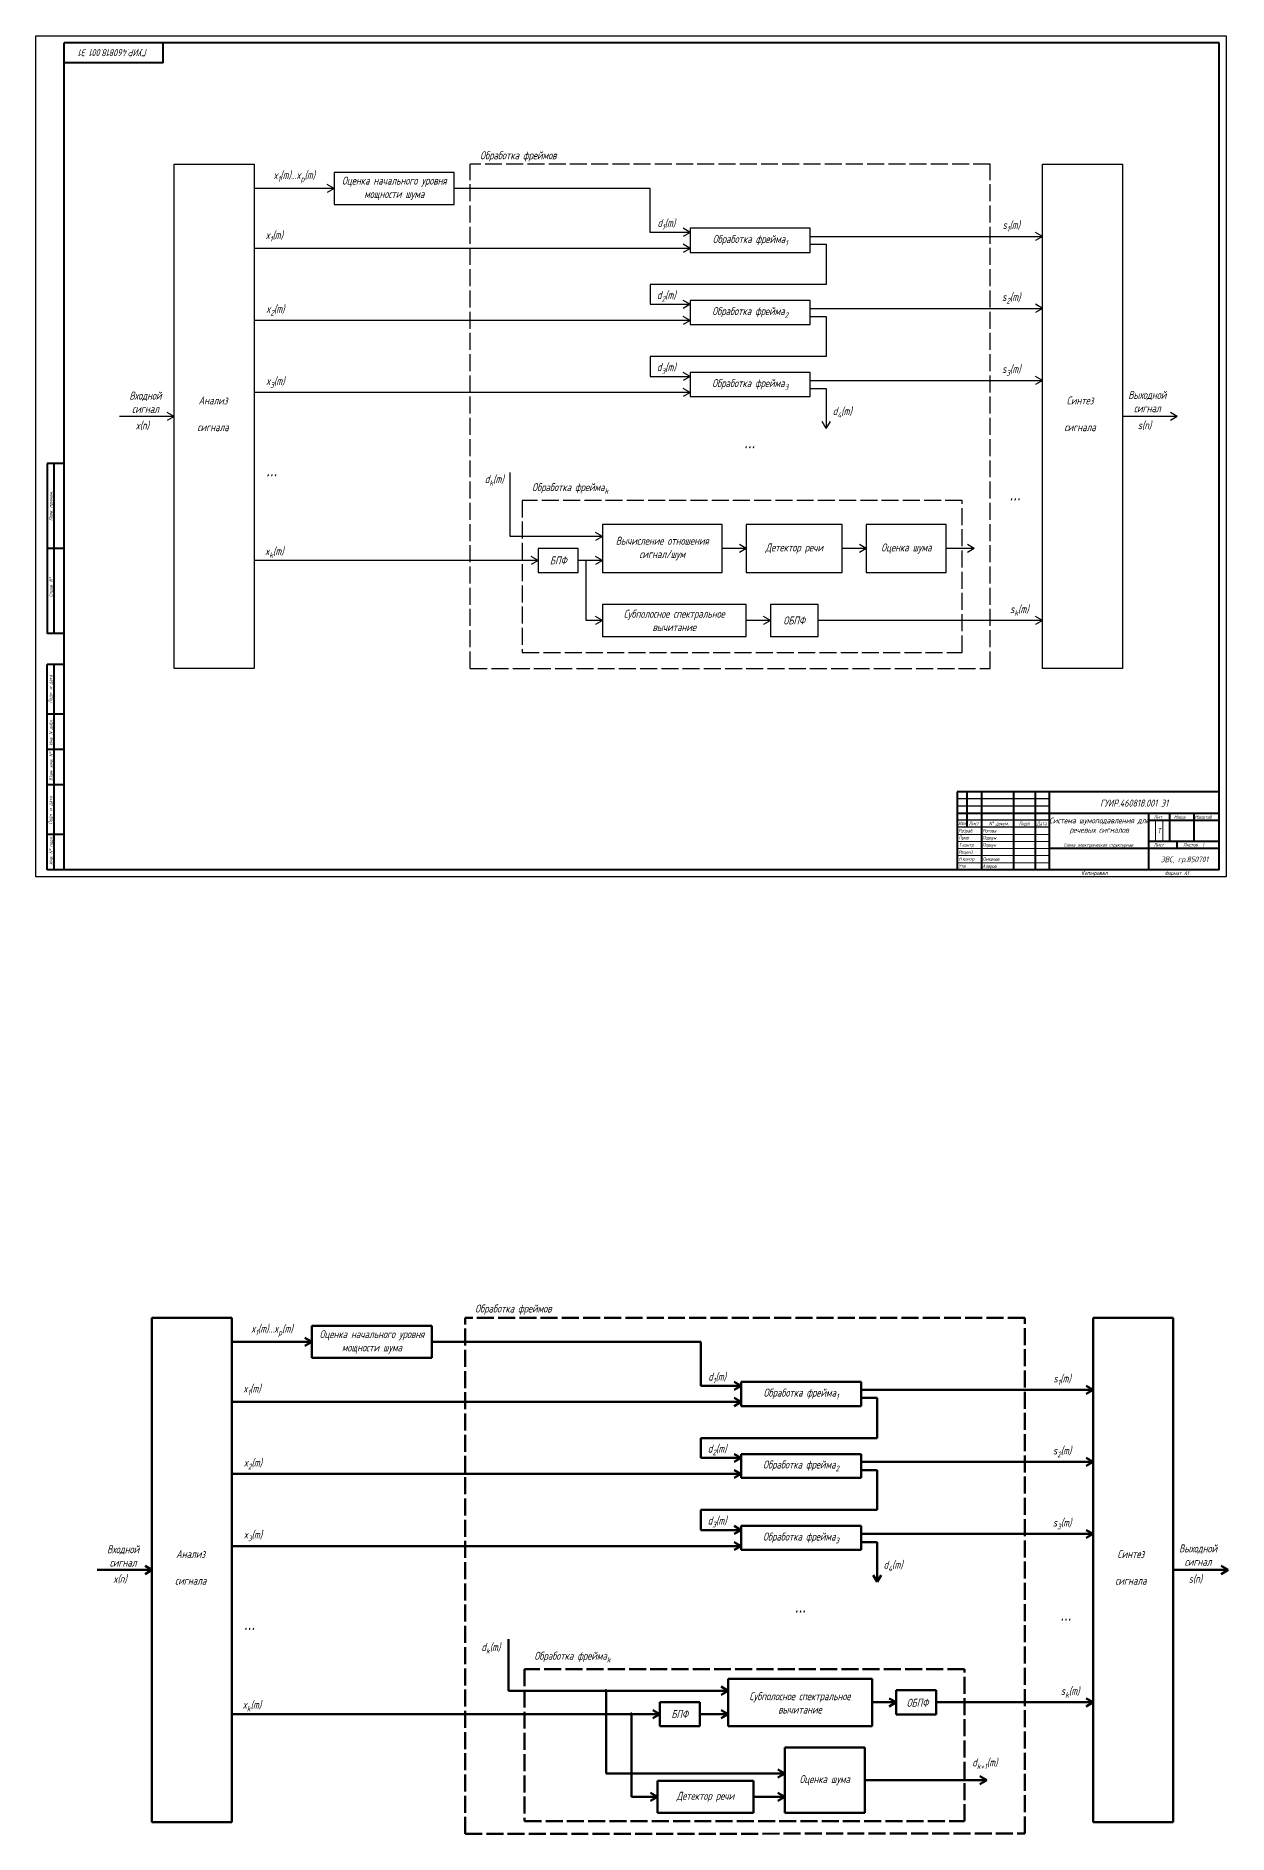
# Model space of a CAD drawing. Extents: x 1752 to 4486, y -603 to 696.
# Drawn here: x 1752 to 2594, y -603 to 668 of the extents above; entities that cross this region are included whole.
import ezdxf

# ---------------------------------------------------------------- set-up
doc = ezdxf.new("R2010")
doc.units = 0
doc.header["$MEASUREMENT"] = 0
doc.linetypes.add('ACAD_ISO02W100', pattern=[15, 12, -3])
doc.layers.get('0').update_dxf_attribs({"linetype": 'CONTINUOUS'})
doc.layers.add('KONTUR', color=7, linetype='CONTINUOUS')
for name, color, linetype, lineweight in [('Основная', 7, 'CONTINUOUS', 40), ('текст', 7, 'CONTINUOUS', 30), ('тонкая', 7, 'CONTINUOUS', 20)]:
    doc.layers.add(name, color=color, linetype=linetype, lineweight=lineweight)
doc.styles.add('стиль1', font='romans.shx', dxfattribs={"width": 0.75, "oblique": 15, "height": 3.5})

msp = doc.modelspace()

# ---------------------------------------------------------------- hatches: boundary and pattern name
at = {"lineweight": 30}
h = msp.add_hatch(color=256, dxfattribs=at)
h.dxf.hatch_style = 1
h.paths.add_polyline_path([(2171.8, -517.8), (2172.8, -517.8, 1)])
h.paths.add_polyline_path([(2172.8, -517.8), (2172.3, -517.8), (2172.3, -518.3, 0.414214)])
h.paths.add_polyline_path([(2172.3, -517.8), (2171.8, -517.8, 0.414214), (2172.3, -518.3)])
h.paths.add_polyline_path([(2154.3, -501.3), (2153.8, -501.3, 0.414214), (2154.3, -501.8)])
h.paths.add_polyline_path([(2154.8, -501.3), (2154.3, -501.3), (2154.3, -501.8, 0.414214)])
h.paths.add_polyline_path([(2153.8, -501.3), (2154.8, -501.3, 1)])

# ---------------------------------------------------------------- linework, layer by layer
for p, q in [((1849.2, 220.8), (1849.2, 576.9)), ((1849.2, 576.9), (1905.8, 576.9)), ((1905.8, 576.9), (1905.8, 220.8)), ((2462.6, 220.8), (2462.6, 576.9)), ((2462.6, 576.9), (2519.1, 576.9)), ((2519.1, 576.9), (2519.1, 220.8)), ((1962.3, 559.9), (1905.8, 559.9)), ((1962.3, 559.9), (1957.4, 562.7)), ((1962.3, 559.9), (1957.4, 557.1)), ((2047.1, 571.2), (1962.3, 571.2)), ((1962.3, 571.2), (1962.3, 548.6)), ((2047.1, 548.6), (2047.1, 571.2)), ((2185.6, 559.9), (2047.1, 559.9)), ((2185.6, 528.8), (2185.6, 559.9)), ((1962.3, 548.6), (2047.1, 548.6)), ((2213.8, 528.8), (2185.6, 528.8)), ((2213.8, 528.8), (2208.9, 531.7)), ((2213.8, 528.8), (2208.9, 526)), ((2213.8, 531.7), (2213.8, 514.7)), ((2298.6, 531.7), (2213.8, 531.7)), ((2298.6, 514.7), (2298.6, 531.7)), ((2298.6, 526), (2462.6, 526)), ((2462.6, 526), (2457.7, 528.8)), ((2462.6, 526), (2457.7, 523.2)), ((2213.8, 517.5), (1905.8, 517.5)), ((2213.8, 517.5), (2208.9, 520.4)), ((2213.8, 517.5), (2208.9, 514.7)), ((2213.8, 514.7), (2298.6, 514.7)), ((2298.6, 520.4), (2309.9, 520.4)), ((2309.9, 520.4), (2309.9, 492.1)), ((2309.9, 492.1), (2185.6, 492.1)), ((2185.6, 492.1), (2185.6, 478)), ((2185.6, 478), (2213.8, 478)), ((2213.8, 478), (2208.9, 480.8)), ((2213.8, 478), (2208.9, 475.1)), ((2213.8, 480.8), (2213.8, 463.8)), ((2298.6, 480.8), (2213.8, 480.8)), ((2298.6, 463.8), (2298.6, 480.8)), ((2298.6, 475.1), (2462.6, 475.1)), ((2462.6, 475.1), (2457.7, 478)), ((2462.6, 475.1), (2457.7, 472.3)), ((2213.8, 466.6), (1905.8, 466.6)), ((2213.8, 466.6), (2208.9, 469.5)), ((2213.8, 466.6), (2208.9, 463.8)), ((2213.8, 463.8), (2298.6, 463.8)), ((2298.6, 469.5), (2309.9, 469.5)), ((2309.9, 469.5), (2309.9, 441.2)), ((2309.9, 441.2), (2185.6, 441.2)), ((2185.6, 441.2), (2185.6, 427.1)), ((2185.6, 427.1), (2213.8, 427.1)), ((2213.8, 427.1), (2208.9, 429.9)), ((2213.8, 427.1), (2208.9, 424.3)), ((2213.8, 429.9), (2213.8, 412.9)), ((2298.6, 429.9), (2213.8, 429.9)), ((2298.6, 412.9), (2298.6, 429.9)), ((2298.6, 424.3), (2462.6, 424.3)), ((2462.6, 424.3), (2457.7, 427.1)), ((2462.6, 424.3), (2457.7, 421.4)), ((2213.8, 415.8), (1905.8, 415.8)), ((2213.8, 415.8), (2208.9, 418.6)), ((2213.8, 415.8), (2208.9, 412.9)), ((2213.8, 412.9), (2298.6, 412.9)), ((2298.6, 418.6), (2309.9, 418.6)), ((2309.9, 418.6), (2309.9, 390.3)), ((1849.2, 398.8), (1810.6, 398.8)), ((1849.2, 398.8), (1844.3, 401.6)), ((1849.2, 398.8), (1844.3, 396)), ((2309.9, 390.3), (2307.1, 395.2)), ((2309.9, 390.3), (2312.8, 395.2)), ((2557.9, 398.8), (2519.1, 398.8)), ((2557.9, 398.8), (2553, 401.6)), ((2557.9, 398.8), (2553, 396)), ((2086.6, 314), (2086.6, 359.2)), ((2236.4, 322.5), (2151.7, 322.5)), ((2151.7, 322.5), (2151.7, 288.6)), ((2236.4, 288.6), (2236.4, 322.5)), ((2321.2, 322.5), (2253.4, 322.5)), ((2253.4, 322.5), (2253.4, 288.6)), ((2321.2, 288.6), (2321.2, 322.5)), ((2394.7, 322.5), (2338.2, 322.5)), ((2338.2, 322.5), (2338.2, 288.6)), ((2394.7, 288.6), (2394.7, 322.5)), ((2151.7, 314), (2086.6, 314)), ((2134.7, 305.5), (2106.4, 305.5)), ((2106.4, 305.5), (2106.4, 288.6)), ((2134.7, 288.6), (2134.7, 305.5)), ((2151.7, 314), (2146.8, 316.9)), ((2151.7, 314), (2146.8, 311.2)), ((2253.4, 305.5), (2236.4, 305.5)), ((2253.4, 305.5), (2248.5, 308.4)), ((2253.4, 305.5), (2248.5, 302.7)), ((2338.2, 305.5), (2321.2, 305.5)), ((2338.2, 305.5), (2333.3, 308.4)), ((2338.2, 305.5), (2333.3, 302.7)), ((2414.5, 305.5), (2394.7, 305.5)), ((2414.5, 305.5), (2409.6, 308.4)), ((2414.5, 305.5), (2409.6, 302.7)), ((2106.4, 297.1), (1905.8, 297.1)), ((2106.4, 297.1), (2101.5, 299.9)), ((2106.4, 297.1), (2101.5, 294.2)), ((2151.7, 297.1), (2134.7, 297.1)), ((2140.3, 254.7), (2140.3, 297.1)), ((2151.7, 297.1), (2146.8, 299.9)), ((2151.7, 297.1), (2146.8, 294.2)), ((2106.4, 288.6), (2134.7, 288.6)), ((2151.7, 288.6), (2236.4, 288.6)), ((2253.4, 288.6), (2321.2, 288.6)), ((2338.2, 288.6), (2394.7, 288.6)), ((2151.7, 254.7), (2140.3, 254.7)), ((2151.7, 254.7), (2146.8, 257.5)), ((2151.7, 254.7), (2146.8, 251.8)), ((2253.4, 266), (2151.7, 266)), ((2151.7, 266), (2151.7, 243.4)), ((2253.4, 243.4), (2253.4, 266)), ((2270.4, 254.7), (2253.4, 254.7)), ((2270.4, 254.7), (2265.5, 257.5)), ((2270.4, 254.7), (2265.5, 251.8)), ((2304.3, 266), (2270.4, 266)), ((2270.4, 266), (2270.4, 243.4)), ((2304.3, 243.4), (2304.3, 266)), ((2462.6, 254.7), (2304.3, 254.7)), ((2462.6, 254.7), (2457.7, 257.5)), ((2462.6, 254.7), (2457.7, 251.8)), ((2151.7, 243.4), (2253.4, 243.4)), ((2270.4, 243.4), (2304.3, 243.4)), ((1905.8, 220.8), (1849.2, 220.8)), ((2519.1, 220.8), (2462.6, 220.8)), ((2467.5, 128.6), (2402.5, 128.6)), ((2467.5, 123.6), (2402.5, 123.6)), ((2467.5, 113.6), (2402.5, 113.6)), ((2467.5, 108.6), (2402.5, 108.6)), ((2537.5, 78.6), (2537.5, 78.6))]:
    msp.add_line(p, q)
at = {"linetype": 'ACAD_ISO02W100'}
for p, q in [((2425.8, 576.9), (2058.4, 576.9)), ((2058.4, 220.8), (2058.4, 576.9)), ((2425.8, 220.8), (2425.8, 576.9)), ((2095.1, 339.5), (2095.1, 232.1)), ((2406, 339.5), (2095.1, 339.5)), ((2406, 232.1), (2406, 339.5)), ((2095.1, 232.1), (2406, 232.1)), ((2058.4, 220.8), (2425.8, 220.8))]:
    msp.add_line(p, q, dxfattribs=at)
at = {"lineweight": 70}
for p, q in [((1833.5, -594.1), (1833.5, -238)), ((1833.5, -238), (1890, -238)), ((1890, -238), (1890, -594.1)), ((2498.4, -594.1), (2498.4, -238)), ((2498.4, -238), (2555, -238)), ((2555, -238), (2555, -594.1)), ((1946.5, -254.9), (1941.6, -252.1)), ((2031.3, -243.6), (1946.5, -243.6)), ((1946.5, -243.6), (1946.5, -266.2)), ((2031.3, -266.2), (2031.3, -243.6)), ((1946.5, -254.9), (1890, -254.9)), ((1946.5, -254.9), (1941.6, -257.8)), ((1946.5, -266.2), (2031.3, -266.2)), ((2221.4, -254.9), (2031.3, -254.9)), ((2221.4, -286), (2221.4, -254.9)), ((2249.7, -286), (2221.4, -286)), ((2249.7, -286), (2244.8, -283.2)), ((2249.7, -286), (2244.8, -288.8)), ((2249.7, -283.2), (2249.7, -300.2)), ((2334.5, -283.2), (2249.7, -283.2)), ((2334.5, -300.2), (2334.5, -283.2)), ((2334.5, -288.8), (2498.4, -288.8)), ((2498.4, -288.8), (2493.5, -286)), ((2498.4, -288.8), (2493.5, -291.7)), ((2249.7, -297.3), (1890, -297.3)), ((2249.7, -297.3), (2244.8, -294.5)), ((2249.7, -297.3), (2244.8, -300.2)), ((2249.7, -300.2), (2334.5, -300.2)), ((2334.5, -294.5), (2345.8, -294.5)), ((2345.8, -294.5), (2345.8, -322.8)), ((2345.8, -322.8), (2221.4, -322.8)), ((2221.4, -322.8), (2221.4, -336.9)), ((2221.4, -336.9), (2249.7, -336.9)), ((2249.7, -336.9), (2244.8, -334.1)), ((2249.7, -336.9), (2244.8, -339.7)), ((2249.7, -334.1), (2249.7, -351)), ((2334.5, -334.1), (2249.7, -334.1)), ((2334.5, -351), (2334.5, -334.1)), ((2334.5, -339.7), (2498.4, -339.7)), ((2498.4, -339.7), (2493.5, -336.9)), ((2498.4, -339.7), (2493.5, -342.5)), ((2249.7, -348.2), (1890, -348.2)), ((2249.7, -348.2), (2244.8, -345.4)), ((2249.7, -348.2), (2244.8, -351)), ((2249.7, -351), (2334.5, -351)), ((2334.5, -345.4), (2345.8, -345.4)), ((2345.8, -345.4), (2345.8, -373.6)), ((2345.8, -373.6), (2221.4, -373.6)), ((2221.4, -373.6), (2221.4, -387.8)), ((2221.4, -387.8), (2249.7, -387.8)), ((2249.7, -387.8), (2244.8, -384.9)), ((2249.7, -387.8), (2244.8, -390.6)), ((2249.7, -384.9), (2249.7, -401.9)), ((2334.5, -384.9), (2249.7, -384.9)), ((2334.5, -401.9), (2334.5, -384.9)), ((2334.5, -390.6), (2498.4, -390.6)), ((2498.4, -390.6), (2493.5, -387.8)), ((2498.4, -390.6), (2493.5, -393.4)), ((2249.7, -399.1), (1890, -399.1)), ((2249.7, -399.1), (2244.8, -396.3)), ((2249.7, -399.1), (2244.8, -401.9)), ((2249.7, -401.9), (2334.5, -401.9)), ((2334.5, -396.3), (2345.8, -396.3)), ((2345.8, -396.3), (2345.8, -424.5)), ((1833.5, -416), (1794.8, -416)), ((1833.5, -416), (1828.6, -413.2)), ((1833.5, -416), (1828.6, -418.9)), ((2593.8, -416), (2555, -416)), ((2593.8, -416), (2588.9, -413.2)), ((2593.8, -416), (2588.9, -418.9)), ((2345.8, -424.5), (2343, -419.6)), ((2345.8, -424.5), (2348.6, -419.6)), ((2085.3, -501.3), (2085.3, -465)), ((2342.3, -492.8), (2240.6, -492.8)), ((2240.6, -492.8), (2240.6, -526.3)), ((2342.3, -526.3), (2342.3, -492.8)), ((2240.6, -501.3), (2085.3, -501.3)), ((2154.3, -501.3), (2154.3, -559.7)), ((2240.6, -501.3), (2235.7, -498.4)), ((2240.6, -501.3), (2235.7, -504.1)), ((2359.3, -509.5), (2354.4, -506.7)), ((2359.3, -501), (2359.3, -518)), ((2387.5, -501), (2359.3, -501)), ((2359.3, -501), (2359.3, -518)), ((2387.5, -518), (2387.5, -501)), ((2498.4, -509.5), (2493.5, -506.7)), ((2192.3, -517.8), (1890, -517.8)), ((2172.3, -576.3), (2172.3, -517.8)), ((2192.3, -517.8), (2187.4, -515)), ((2192.3, -517.8), (2187.4, -520.6)), ((2220.6, -509.3), (2192.3, -509.3)), ((2192.3, -509.3), (2192.3, -526.3)), ((2220.6, -526.3), (2220.6, -509.3)), ((2240.6, -517.8), (2220.6, -517.8)), ((2240.6, -517.8), (2235.7, -515)), ((2240.6, -517.8), (2235.7, -520.6)), ((2359.3, -509.5), (2342.3, -509.5)), ((2359.3, -509.5), (2354.4, -512.4)), ((2359.3, -518), (2387.5, -518)), ((2498.4, -509.5), (2387.5, -509.5)), ((2498.4, -509.5), (2493.5, -512.4)), ((2192.3, -526.3), (2220.6, -526.3)), ((2240.6, -526.3), (2342.3, -526.3)), ((2337.1, -541.3), (2280.6, -541.3)), ((2280.6, -541.3), (2280.6, -587.6)), ((2337.1, -587.6), (2337.1, -541.3)), ((2280.6, -559.7), (2275.7, -556.9)), ((2280.6, -559.7), (2154.3, -559.7)), ((2190.6, -565), (2190.6, -587.6)), ((2258.4, -565), (2190.6, -565)), ((2258.4, -587.6), (2258.4, -565)), ((2280.6, -559.7), (2275.7, -562.6)), ((2280.6, -559.7), (2280.6, -576.3)), ((2423.4, -564.4), (2337.1, -564.4)), ((2423.4, -564.4), (2418.5, -561.6)), ((2423.4, -564.4), (2418.5, -567.2)), ((2190.6, -576.3), (2172.3, -576.3)), ((2190.6, -576.3), (2185.7, -573.4)), ((2190.6, -576.3), (2185.7, -579.1)), ((2280.6, -576.3), (2258.4, -576.3)), ((2280.6, -576.3), (2275.7, -573.4)), ((2280.6, -576.3), (2275.7, -579.1)), ((1890, -594.1), (1833.5, -594.1)), ((2190.6, -587.6), (2258.4, -587.6)), ((2280.6, -587.6), (2337.1, -587.6)), ((2555, -594.1), (2498.4, -594.1))]:
    msp.add_line(p, q, dxfattribs=at)
at = {"linetype": 'ACAD_ISO02W100', "lineweight": 70}
for p, q in [((2450.1, -238), (2054.8, -238)), ((2054.8, -602.5), (2054.8, -238)), ((2450.1, -602.1), (2450.1, -238)), ((2096.7, -486.1), (2096.7, -593.5)), ((2407.6, -486.1), (2096.7, -486.1)), ((2407.6, -593.5), (2407.6, -486.1)), ((2096.7, -593.5), (2407.6, -593.5)), ((2054.8, -602.5), (2450.1, -602.1))]:
    msp.add_line(p, q, dxfattribs=at)
at = {"lineweight": 70}
for centre in [(2154.3, -501.3), (2172.3, -517.8)]:
    msp.add_circle(centre, 0.5, dxfattribs=at)
for p in [(2154.3, -501.3), (2154.3, -501.3), (2172.3, -517.8), (2172.3, -517.8)]:
    msp.add_point(p, dxfattribs=at)
at = {"layer": 'KONTUR'}
for p, q in [((1751.5, 73.6), (1751.5, 667.6)), ((1751.5, 667.6), (2592.5, 667.6)), ((2592.5, 667.6), (2592.5, 73.6)), ((2592.5, 73.6), (1751.5, 73.6))]:
    msp.add_line(p, q, dxfattribs=at)
at = {"layer": 'Основная'}
for p, q in [((1771.5, 118.6), (1771.5, 662.6)), ((2587.5, 662.6), (1771.5, 662.6)), ((1841.5, 648.6), (1841.5, 662.6)), ((2587.5, 78.6), (2587.5, 662.6)), ((1841.5, 648.6), (1771.5, 648.6)), ((1759.5, 365.6), (1759.5, 245.6)), ((1771.5, 365.6), (1759.5, 365.6)), ((1764.5, 245.6), (1764.5, 365.6)), ((1771.5, 305.6), (1759.5, 305.6)), ((1771.5, 245.6), (1759.5, 245.6)), ((1759.5, 78.6), (1759.5, 223.6)), ((1771.5, 223.6), (1759.5, 223.6)), ((1764.5, 78.6), (1764.5, 223.6)), ((1771.5, 188.6), (1759.5, 188.6)), ((1771.5, 163.6), (1759.5, 163.6)), ((1771.5, 138.6), (1759.5, 138.6)), ((2402.5, 133.6), (2402.5, 78.6)), ((2587.5, 133.6), (2402.5, 133.6)), ((2409.5, 108.6), (2409.5, 133.6)), ((2419.5, 133.6), (2419.5, 78.6)), ((2442.5, 78.6), (2442.5, 133.6)), ((2457.5, 133.6), (2457.5, 78.6)), ((2467.5, 133.6), (2467.5, 78.6)), ((1771.5, 78.6), (1771.5, 118.6)), ((2402.5, 118.6), (2587.5, 118.6)), ((2537.5, 118.6), (2537.5, 78.6)), ((2552.5, 118.6), (2552.5, 98.6)), ((2569.5, 118.6), (2569.5, 98.6)), ((1771.5, 103.6), (1759.5, 103.6)), ((2537.5, 113.6), (2587.5, 113.6)), ((2587.5, 93.6), (2467.5, 93.6)), ((2587.5, 98.6), (2537.5, 98.6)), ((2557.5, 98.6), (2557.5, 93.6)), ((2587.5, 78.6), (1759.5, 78.6))]:
    msp.add_line(p, q, dxfattribs=at)
at = {"layer": 'тонкая'}
for p, q in [((2402.5, 103.6), (2467.5, 103.6)), ((2542.5, 113.4), (2542.5, 98.6)), ((2547.6, 113.4), (2547.6, 98.6)), ((2467.5, 98.6), (2402.5, 98.6)), ((2467.5, 93.6), (2402.5, 93.6))]:
    msp.add_line(p, q, dxfattribs=at)
for points in [[(2402.5, 88.6), (2467.5, 88.6)], [(2402.5, 83.6), (2467.5, 83.6)]]:
    msp.add_lwpolyline(points, dxfattribs=at)

# ---------------------------------------------------------------- texts
at = {"lineweight": 70, "style": 'стиль1'}
for s, width, gutter_width, heights, insert, char_height, attachment_point in [('\\A1;\\pxqc;Обработка фреймов', 72.356, 9.89, [7.06], (2088.8, -232.1), 5.653, 5), ('\\A1;\\pxqc;x{\\H0.7x;\\S^ 1;}(m)...x{\\H0.7x;\\S^ p;}(m)', 36.316, 9.89, [5.91], (1918.2, -246.5), 5.653, 5), ('\\pxqc;Оценка начального уровня мощности шума', 84.792, 9.89, [0], (1988.9, -254.9), 5.653, 5), ('\\A1;\\pxqc;d{\\H0.7x;\\S^ 1;}(m)', 18.323, 9.89, [5.91], (2232.8, -280.4), 5.653, 5), ('\\A1;\\pxqc;s{\\H0.7x;\\S^ 1;}(m)', 18.323, 9.89, [5.91], (2476.5, -281.7), 5.653, 5), ('\\A1;\\pxqc;x{\\H0.7x;\\S^ 1;}(m)', 18.323, 9.89, [5.91], (1904.1, -288.8), 5.653, 5), ('\\A1;\\pxqc;Обработка фрейма{\\H0.7x;\\S^ 1;}', 84.792, 29.7, [17], (2292.1, -291.7), 5.653, 5), ('\\A1;\\pxqc;d{\\H0.7x;\\S^ 2;}(m)', 18.323, 9.89, [5.91], (2232.8, -331.2), 5.653, 5), ('\\A1;\\pxqc;s{\\H0.7x;\\S^ 2;}(m)', 18.323, 9.89, [5.91], (2476.5, -332.6), 5.653, 5), ('\\A1;\\pxqc;x{\\H0.7x;\\S^ 2;}(m)', 18.323, 9.89, [5.91], (1904.8, -341.1), 5.653, 5), ('\\A1;\\pxqc;Обработка фрейма{\\H0.7x;\\S^ 2;}', 84.792, 29.7, [17], (2292.1, -342.5), 5.653, 5), ('\\A1;\\pxqc;d{\\H0.7x;\\S^ 3;}(m)', 18.323, 9.89, [5.91], (2232.8, -382.1), 5.653, 5), ('\\A1;\\pxqc;s{\\H0.7x;\\S^ 3;}(m)', 18.323, 9.89, [5.91], (2476.5, -383.5), 5.653, 5), ('\\A1;\\pxqc;x{\\H0.7x;\\S^ 3;}(m)', 18.323, 9.89, [5.91], (1904.8, -391.9), 5.653, 5), ('\\A1;\\pxqc;Обработка фрейма{\\H0.7x;\\S^ 3;}', 84.792, 29.7, [17], (2292.1, -393.4), 5.653, 5), ('\\A1;\\pxqc;Входной \\Pсигнал ', 76.728, 9.89, [27.1], (1813.1, -406.1), 5.653, 5), ('\\pxqc;Анализ \\P\\Pсигнала', 37.047, 9.89, [29.7], (1842.3, -401.9), 5.653, 1), ('\\pxqc;Синтез\\P\\Pсигнала', 36.39, 9.89, [31], (2506.9, -401.9), 5.653, 1), ('\\A1;\\pxqc;Выходной\\Pсигнал ', 79.263, 9.89, [22.1], (2572.6, -405.5), 5.653, 5), ('\\A1;\\pxqc;d{\\H0.7x;\\S^ 4;}(m)', 18.323, 9.89, [5.91], (2357.1, -413.2), 5.653, 5), ('\\A1;\\pxqc;...', 72.356, 9.89, [7.06], (2291.5, -440.5), 11.306, 5), ('\\A1;\\pxqc;...', 72.356, 9.89, [7.06], (1902.3, -452.8), 11.306, 5), ('\\A1;\\pxqc;...', 72.356, 9.89, [7.06], (2479.1, -446.2), 11.306, 5), ('\\A1;\\pxqc;d{\\H0.7x;\\S^ k;}(m)', 18.323, 9.89, [5.91], (2072.9, -471.4), 5.653, 5), ('\\A1;\\pxqc;Обработка фрейма{\\H0.7x;\\S^ k;}', 72.356, 9.89, [7.06], (2130.6, -477.6), 5.653, 5), ('\\A1;\\pxqc;x{\\H0.7x;\\S^ k;}(m)', 18.323, 9.89, [5.91], (1904.1, -512.1), 5.653, 5), ('\\pxqc;Субполосное спектральное вычитание', 91.261, 9.89, [0], (2291.3, -509.9), 5.653, 5), ('\\pxqc;ОБПФ', 56.601, 9.89, [5.91], (2374.4, -509.8), 5.65, 5), ('\\A1;s{\\H0.7x;\\S^ k;}(m)', 18.323, 9.89, [5.91], (2482.2, -502.4), 5.653, 5), ('\\pxqc;БПФ', 84.792, 9.89, [0], (2206.4, -517.8), 5.65, 5), ('\\A1;\\pxqc;d{\\H0.7x;\\S^ k;\\S^ +1;}(m)', 18.323, 9.89, [5.91], (2421.9, -552.9), 5.653, 5), ('\\pxqc;Оценка шума', 84.792, 9.89, [0], (2308.8, -564.5), 5.653, 5), ('\\pxqc;Детектор речи', 84.792, 9.89, [0], (2224.5, -576.3), 5.653, 5)]:
    msp.add_mtext_dynamic_manual_height_columns(s, width=width, gutter_width=gutter_width, heights=heights, dxfattribs=dict(at, insert=insert, char_height=char_height, attachment_point=attachment_point))
at = {"lineweight": 70, "char_height": 5.65, "attachment_point": 1, "style": 'стиль1'}
for s, insert, width in [('x(n)', (1806.1, -419.5), 13.083), ('s(n)', (2565.9, -419.4), 12.855)]:
    msp.add_mtext(s, dxfattribs=dict(at, insert=insert, width=width))
at = {"layer": 'текст', "style": 'стиль1', "oblique": 15, "width": 0.75}
for s, p in [('Перв. примен.', (1763.3, 325.1)), ('Справ. N%%d', (1763.4, 271.2)), ('Подп. и дата', (1763.1, 196.3)), ('Инв. N дубл.', (1763.4, 166.3)), ('Взам. инв. N%%d', (1763.4, 141.4)), ('Подп. и дата', (1763.1, 110.6)), ('Инв. N%%d подл.', (1763.4, 82.1))]:
    msp.add_text(s, height=2.5, rotation=90, dxfattribs=at).set_placement(p)
for s, height, p in [('Лит.', 2.5, (2541.3, 114.6)), ('Масса', 2.5, (2555.6, 114.6)), ('Масштаб', 2.5, (2570.2, 114.6)), ('Изм', 2.5, (2403.1, 110.2)), ('Разраб.', 2.5, (2403.2, 104.9)), ('Пров.', 2.5, (2403.5, 100.1)), ('Лист', 2.5, (2410.6, 110)), ('Рогова', 2.5, (2420.2, 104.9)), ('Порхун', 2.5, (2420.2, 99.9)), ('N%%d докум. ', 2.5, (2424.8, 110)), ('Подп.', 2.5, (2446.1, 110)), ('Дата', 2.5, (2458.5, 110)), ('Реценз.', 2.5, (2403.2, 89.9)), ('Т.контр.', 2.5, (2403.5, 94.9)), ('Порхун', 2.5, (2420.2, 94.9)), ('Лист', 2.5, (2541.3, 95)), ('Листов', 2.5, (2562, 95)), ('Утв.', 2.5, (2403.5, 80)), ('Н.контр.', 2.5, (2403.5, 85)), ('Лихачев', 2.5, (2420.2, 84.9)), ('Азаров', 2.5, (2420.2, 79.9)), ('Копировал', 3, (2490.1, 74.8)), ('Формат А1', 2.75, (2549, 74.8))]:
    msp.add_text(s, height=height, dxfattribs=at).set_placement(p)
at = {"layer": 'текст', "insert": (1806.3, 655.8), "char_height": 5, "attachment_point": 5, "rotation": 180, "style": 'стиль1'}
msp.add_mtext_dynamic_manual_height_columns('\\pxqc,t13;ГУИР.460818.001 Э1', width=119.651, gutter_width=75, heights=[14.8], dxfattribs=at)
at = {"layer": 'текст', "style": 'стиль1'}
for s, width, gutter_width, heights, insert, char_height, attachment_point in [('\\A1;\\pxqc;Обработка фреймов', 72.356, 9.89, [7.06], (2092.3, 582.5), 5.653, 5), ('\\A1;\\pxqc;x{\\H0.7x;\\S^ 1;}(m)...x{\\H0.7x;\\S^ p;}(m)', 36.316, 9.89, [5.91], (1934, 568.4), 5.653, 5), ('\\pxqc;Оценка начального уровня мощности шума', 84.792, 9.89, [0], (2004.7, 559.9), 5.653, 5), ('\\A1;\\pxqc;d{\\H0.7x;\\S^ 1;}(m)', 18.323, 9.89, [5.91], (2196.9, 534.5), 5.653, 5), ('\\A1;\\pxqc;s{\\H0.7x;\\S^ 1;}(m)', 18.323, 9.89, [5.91], (2440.6, 533.1), 5.653, 5), ('\\A1;\\pxqc;x{\\H0.7x;\\S^ 1;}(m)', 18.323, 9.89, [5.91], (1919.9, 526), 5.653, 5), ('\\A1;\\pxqc;Обработка фрейма{\\H0.7x;\\S^ 1;}', 84.792, 29.7, [17], (2256.2, 523.2), 5.653, 5), ('\\A1;\\pxqc;d{\\H0.7x;\\S^ 2;}(m)', 18.323, 9.89, [5.91], (2196.9, 483.6), 5.653, 5), ('\\A1;\\pxqc;s{\\H0.7x;\\S^ 2;}(m)', 18.323, 9.89, [5.91], (2440.6, 482.3), 5.653, 5), ('\\A1;\\pxqc;x{\\H0.7x;\\S^ 2;}(m)', 18.323, 9.89, [5.91], (1920.6, 473.8), 5.653, 5), ('\\A1;\\pxqc;Обработка фрейма{\\H0.7x;\\S^ 2;}', 84.792, 29.7, [17], (2256.2, 472.3), 5.653, 5), ('\\A1;\\pxqc;d{\\H0.7x;\\S^ 3;}(m)', 18.323, 9.89, [5.91], (2196.9, 432.7), 5.653, 5), ('\\A1;\\pxqc;s{\\H0.7x;\\S^ 3;}(m)', 18.323, 9.89, [5.91], (2440.6, 431.4), 5.653, 5), ('\\A1;\\pxqc;x{\\H0.7x;\\S^ 3;}(m)', 18.323, 9.89, [5.91], (1920.6, 422.9), 5.653, 5), ('\\A1;\\pxqc;Обработка фрейма{\\H0.7x;\\S^ 3;}', 84.792, 29.7, [17], (2256.2, 421.4), 5.653, 5), ('\\A1;\\pxqc;Входной \\Pсигнал ', 76.728, 9.89, [27.1], (1828.9, 408.8), 5.653, 5), ('\\pxqc;Анализ \\P\\Pсигнала', 37.047, 9.89, [29.7], (1858.1, 412.9), 5.653, 1), ('\\pxqc;Синтез\\P\\Pсигнала', 36.39, 9.89, [31], (2471, 412.9), 5.653, 1), ('\\A1;\\pxqc;Выходной\\Pсигнал ', 79.263, 9.89, [22.1], (2536.7, 409.3), 5.653, 5), ('\\A1;\\pxqc;d{\\H0.7x;\\S^ 4;}(m)', 18.323, 9.89, [5.91], (2321.2, 401.6), 5.653, 5), ('\\A1;\\pxqc;...', 72.356, 9.89, [7.06], (2255.7, 381.9), 11.306, 5), ('\\A1;\\pxqc;...', 72.356, 9.89, [7.06], (1918, 362.1), 11.306, 5), ('\\A1;\\pxqc;d{\\H0.7x;\\S^ k;}(m)', 18.323, 9.89, [5.91], (2075.3, 353.6), 5.653, 5), ('\\A1;\\pxqc;Обработка фрейма{\\H0.7x;\\S^ k;}', 72.356, 9.89, [7.06], (2129, 347.9), 5.653, 5), ('\\A1;\\pxqc;...', 72.356, 9.89, [7.06], (2443.2, 345.1), 11.306, 5), ('\\A1;\\pxqc;x{\\H0.7x;\\S^ k;}(m)', 18.323, 9.89, [5.91], (1919.9, 302.7), 5.653, 5), ('\\pxqc;Вычисление отношения сигнал/шум', 84.792, 9.89, [0], (2194, 305.5), 5.653, 5), ('\\pxqc;Детектор речи', 84.792, 9.89, [0], (2287.3, 305.5), 5.653, 5), ('\\pxqc;Оценка шума', 84.792, 9.89, [0], (2366.5, 305.5), 5.653, 5), ('\\pxqc;БПФ', 84.792, 9.89, [0], (2120.6, 297.1), 5.65, 5), ('\\pxqc;Субполосное спектральное вычитание', 91.261, 9.89, [0], (2202.5, 254.7), 5.653, 5), ('\\pxqc;ОБПФ', 56.601, 9.89, [5.91], (2287.3, 254.7), 5.65, 5), ('\\A1;s{\\H0.7x;\\S^ k;}(m)', 18.323, 9.89, [5.91], (2446.3, 261.8), 5.653, 5), ('\\pxqc,t13;ГУИР.460818.001 Э1', 119.651, 75, [14.8], (2527.4, 125.7), 5, 5), ('\\pxqc,t13;Система шумоподавления для речевых сигналов', 68.024, 75, [16.9], (2502.7, 109.5), 4, 5), ('\\pxqc;Т', 5.01, 17.5, [14.7], (2545, 106), 3.5, 5), ('\\pxqc,t13;Схема электрическая структурная', 68.024, 75, [0], (2502.2, 95.8), 2.5, 5), ('1', 7.152, 17.5, [3.18], (2576.2, 96.1), 2.5, 5), ('\\pxqc,t13;ЭВС, гр.850701', 68.024, 75, [16.9], (2563, 85.4), 4, 5)]:
    msp.add_mtext_dynamic_manual_height_columns(s, width=width, gutter_width=gutter_width, heights=heights, dxfattribs=dict(at, insert=insert, char_height=char_height, attachment_point=attachment_point))
at = {"layer": 'текст', "char_height": 5.65, "attachment_point": 1, "style": 'стиль1'}
for s, insert, width in [('x(n)', (1821.9, 395.3), 13.083), ('s(n)', (2530, 395.4), 12.855)]:
    msp.add_mtext(s, dxfattribs=dict(at, insert=insert, width=width))

doc.saveas('drawing.dxf')
